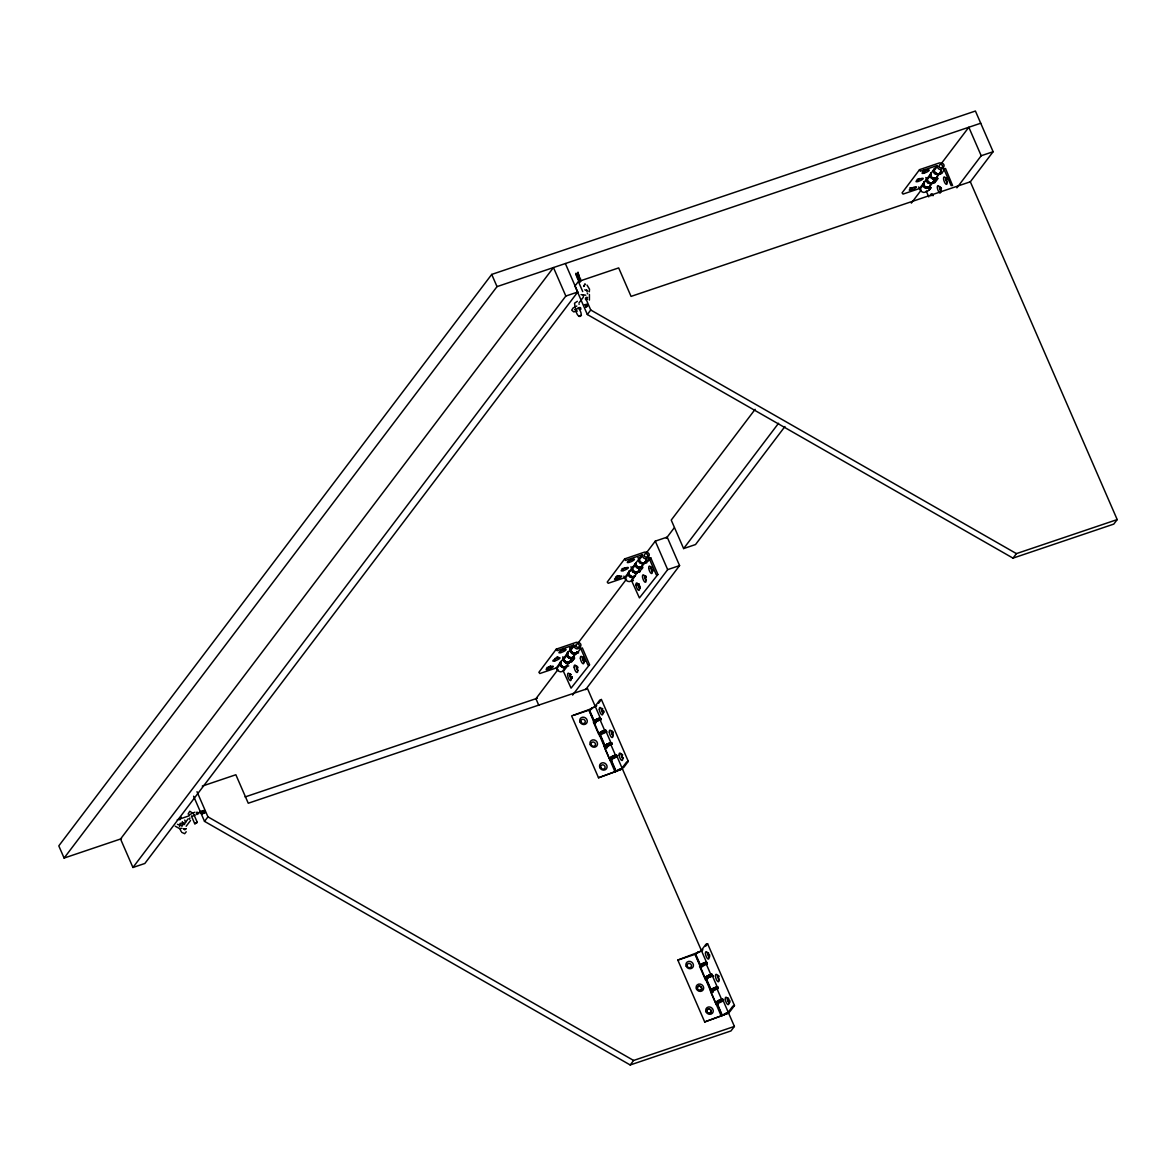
<?xml version="1.0" encoding="UTF-8"?>
<svg xmlns="http://www.w3.org/2000/svg" width="1176" height="1176" viewBox="0 0 1176 1176"><rect width="100%" height="100%" fill="white"/><g stroke="black" fill="none" stroke-linecap="round" stroke-linejoin="round"><path stroke-width="1.5" d="M204.668 810.499L204.286 812.881L202.522 813.395M585.736 306.157L585.663 307.348M201.581 812.219L201.655 811.028L202.287 811.925M570.948 659.765L570.933 658.898M195.951 823.332L194.687 823.597L197.303 822.436L193.922 814.674M578.136 307.627C585.589 316.976 577.328 321.063 575.52 308.774M563.51 658.854C563.436 665.998 574.255 662.411 574.064 657.281C571.771 658.942 565.112 656.37 568.17 652.092A3.646 3.308 37.1 0 0 569.14 657.163A3.646 3.308 37.1 0 0 574.123 656.193M570.433 649.711C570.11 654.944 576.034 653.768 578.636 652.827M631.865 568.625C631.541 573.859 637.451 572.683 640.067 571.742L639.068 569.463M926.703 179.443C926.379 184.676 932.289 183.5 934.891 182.559L937.875 178.634M594.483 721.226A3.646 0.794 -23.5 0 1 596.144 719.491A3.734 0.808 -23.5 0 1 600.348 718.08L594.306 721.079L589.22 709.54L595.688 706.409M604.111 746.731L607.242 744.055L611.667 742.85A3.631 0.794 -23.5 0 0 606.654 744.379A3.631 0.794 -23.5 0 0 606.228 745.937A3.734 0.808 -23.5 0 1 606.772 744.393A3.734 0.808 -23.5 0 1 611.829 742.938M702.101 950.811L677.802 960.042L704.689 1021.944L728.767 1013.095L726.283 1012.933L722.314 1015.358L717.242 1003.76L723.563 1000.791A3.734 0.808 -23.5 0 0 718.61 1002.364A3.734 0.808 -23.5 0 0 717.889 1003.951A3.646 0.794 -23.5 0 1 718.698 1002.437A3.646 0.794 -23.5 0 1 723.505 1000.761M700.484 965.334L699.529 966.172L705.541 980.005L708.378 977.491L712.935 976.065A3.646 0.794 -23.5 0 0 707.937 977.697A3.646 0.794 -23.5 0 0 707.423 979.226M711.48 990.295A3.734 0.808 -23.5 0 1 713.479 988.281A3.734 0.808 -23.5 0 1 717.948 987.061L713.509 988.193L710.275 990.912M182.677 823.935L182.78 822.7L184.573 824.464L183.721 824.626L188.248 818.731M586.574 290.766L586.692 289.752M589.308 291.839L589.514 289.193L587 285.048M188.116 814.042L189.762 811.249L193.379 813.586M941.079 171.108C940.021 176.444 933.876 172.725 933.465 170.006M605.772 747.377L611.608 744.305M716.566 1002.246L722.461 998.968L728.223 1012.242L729.84 1011.698L734.486 1005.553L707.585 943.696L705.997 944.225L701.322 950.384L702.939 949.826M557.806 656.928L557.791 657.266M590.94 708.76L592.175 707.761M594.247 707.364L593.189 707.364M910.18 187.954L910.9 188.028M639.347 558.409A3.646 3.308 37.1 0 0 642.493 563.069A3.646 3.308 37.1 0 0 646.212 559.467C646.859 564.568 638.788 563.774 639.082 559.159C637.539 563.98 644.36 564.01 646.991 562.598L645.991 560.32A3.734 3.396 37.1 0 1 642.125 563.392A3.734 3.396 37.1 0 1 638.98 558.938M930.76 173.798C929.246 183.662 945.078 171.799 933.288 183.103M556.292 649.137L557.174 650.651L573.741 645.051C575.975 654.958 587.044 642.419 576.299 642.317L556.292 649.137L538.887 672.305L539.857 673.51L556.424 667.909C556.674 671.026 561.863 673.907 563.627 669.908M568.743 665.881L567.126 666.424L563.422 671.334L571.066 688.151L589.573 664.675L582.34 647.932L580.738 648.476L577.019 653.386M624.647 558.909L625.529 560.423L642.096 554.822C644.375 564.774 655.326 552.132 644.654 552.088L624.647 558.909L607.242 582.076L608.212 583.281L624.779 577.681C624.956 581.032 630.792 583.708 632.115 579.268M629.807 570.772L629.528 571.095A3.646 3.308 37.1 0 0 630.086 576.196A3.646 3.308 37.1 0 0 635.172 575.667A3.734 3.396 37.1 0 1 628.425 572.888A3.646 3.308 37.1 0 0 635.099 575.711L631.777 581.106L639.421 597.923L657.913 574.447L650.695 557.703L649.093 558.247L645.374 563.157M919.485 169.726L920.367 171.226L936.934 165.64C939.315 175.694 950.105 162.714 939.403 162.935L919.558 169.653L902.08 192.893L903.05 194.084L919.617 188.498C919.926 191.394 924.498 194.407 926.644 190.879M926.953 178.958A3.646 3.308 37.1 0 0 929.878 183.265A3.646 3.308 37.1 0 0 933.92 180.619C931.774 186.425 926.247 180.31 925.835 177.517M575.843 273.288L575.74 274.464L577.019 274.993M579.151 282.211L580.444 279.182M642.331 566.215A3.646 3.308 37.1 0 1 636.04 562.643C633.702 572.874 650.534 561.099 638.45 572.286M186.22 831.77L184.676 833.71L181.663 832.299M589.411 300.086L589.426 294.485M578.827 316.403L581.444 315.241M617.327 756.609L611.079 759.637L616.136 771.265L620.12 768.766L622.589 768.913L598.525 777.777L571.624 715.905L589.22 709.54M598.613 703.219L601.392 699.485L628.307 761.372L623.662 767.516L622.06 768.06L616.283 754.786L611.564 756.815L611.005 758.211A3.646 0.794 -23.5 0 1 611.946 756.565A3.646 0.794 -23.5 0 1 616.636 754.948A3.734 0.808 -23.5 0 0 611.932 756.638A3.734 0.808 -23.5 0 0 610.903 758.314M598.51 777.762L616.165 771.338M677.905 960.101L696.207 953.942M707.57 943.725L705.718 946.165M704.689 1021.944L722.314 1015.476M922.675 184.264C923.057 186.131 927.805 190.821 930.04 186.293M628.719 572.05A3.734 3.396 37.1 0 1 629.469 571.139C627.029 574.417 632.173 578.695 635.011 575.858C632.644 579.503 628.425 575.755 627.837 573.447M589.485 664.881L587.912 664.999L580.738 648.476M657.84 574.652L656.267 574.77L649.093 558.247M578.019 272.156L576.049 274.964L578.327 276.081M573.579 656.943L569.743 658.281L566.406 654.532M969.906 182.368L993.117 151.719L975.418 111.029L491.715 274.42L58.8 845.867L64.107 858.068L121.525 838.679M64.107 858.068L497.022 286.621L980.725 123.23M565.832 296.043L553.455 267.555L120.54 839.002L132.932 867.491L565.832 296.043L577.739 292.03L565.362 263.542M577.739 292.03L144.839 863.478L132.932 867.491M578.96 302.982L583.37 297.131L583.384 294.735M186.161 826.258L190.527 820.51M581.723 280.388L618.679 267.907L631.056 296.396L970.332 181.795L1117.2 519.586L1113.79 524.099L1013.006 558.13L587.338 314.521L590.749 310.008L586.383 299.954M728.547 1012.977L734.397 1026.428L730.972 1030.94L630.204 1064.971L204.521 821.362L207.946 816.85L197.009 791.713M556.219 667.983L573.741 645.051M642.096 554.822L624.574 577.754L623.868 576.122M936.934 165.64L919.412 188.557L918.706 186.94M556.836 668.674L560.099 664.366L559.482 663.676M563.98 659.251L567.023 655.223M570.904 650.107L574.153 645.815M625.191 578.445L628.454 574.138M632.335 569.022L635.378 564.995M639.259 559.879L642.508 555.587M920.029 189.248L923.292 184.955M927.158 179.84L930.216 175.812M934.082 170.696L937.345 166.389M558.012 669.526L535.918 698.706L538.828 705.409M577.916 643.272L626.543 579.077M646.447 552.808L655.282 541.136L667.189 537.109L679.581 565.597L585.619 689.621M755.124 409.336L671.231 520.086L683.624 548.575L695.53 544.547L784.936 426.52M911.341 203.125L921.293 189.998M941.197 163.729L968.818 127.258L981.21 155.746L956.897 187.837M566.229 666.41L569.199 662.5M573.153 657.266L576.122 653.356M634.584 576.181L637.554 572.271M641.508 567.038L644.477 563.128M929.422 186.999L932.377 183.088M936.346 177.855L939.315 173.945M940.212 173.96L941.814 173.416L940.829 171.137A3.734 3.396 37.1 0 1 936.89 174.533A3.734 3.396 37.1 0 1 933.597 170.064C933.141 176.826 943.902 174.636 943.916 169.065L945.533 168.521L952.589 185.529L951.105 185.588L943.916 169.065M572.697 660.662L574.682 658.045M647.917 561.378L650.695 557.703M929.143 190.144L931.01 187.704M666.292 538.299L674.039 528.068M572.609 695.09L667.674 569.625L679.581 565.597M683.624 548.575L778.556 423.257M599.363 735.823L600.348 734.956M605.464 730.12L611.623 744.29M610.124 760.578L611.094 759.74M615.18 772.206L588.75 709.745M622.06 768.06L626.676 761.945L628.293 761.357M1013.006 558.13L1016.432 553.617L1117.2 519.586M630.204 1064.971L633.614 1060.458L734.397 1026.428M721.358 1016.387L694.913 953.927M728.223 1012.242L732.854 1006.127L734.471 1005.524M201.772 814.086L202.61 810.734L203.316 811.587M205.3 812.557L204.242 813.278M580.885 281.27L581.561 280.432L580.106 280.211M924.645 181.589C918.691 191.776 939.124 182.412 926.6 191.923L928.761 196.877M622.589 769.31L707.099 963.644L701.455 967.054M594.277 721.182L593.351 721.99L598.702 734.294M563.613 658.486C563.613 661.044 568.449 664.572 570.58 660.883A3.734 3.396 37.1 0 1 566.229 662.588A3.734 3.396 37.1 0 1 563.701 658.31A3.646 3.308 37.1 0 0 570.389 661.132A3.734 3.396 37.1 0 1 563.48 658.619L562.643 656.928M619.237 575.784L618.297 576.387M563.569 649.005L562.349 649.946M576.799 306.025L573.124 307.95L571.712 310.126L573.712 311.89L577.387 311.037M605.419 730.164C604.435 730.428 598.334 732.369 600.319 733.471A3.734 0.808 -23.5 0 1 600.921 732.045A3.734 0.808 -23.5 0 1 605.816 730.252M182.559 825.082L181.001 825.199L182.162 826.228M926.615 169.917L925.718 170.447M550.662 666.175L549.765 666.704M557.159 657.56L556.116 658.34M923.704 170.344L924.512 169.903M550.339 666.189L548.619 666.998M697.941 952.148L697.089 952.869L697.897 952.913M189.145 814.836L194.937 812.204M587.177 299.277C584.384 301.247 585.192 295.97 587.574 297.528M926.129 170.02L924.042 170.917M631.306 559.203L629.807 560.085M618.547 576.049L617.518 576.549M203.698 810.367L202.801 813.763L200.817 813.219M919.75 178.502L918.677 178.987M630.983 559.379L629.733 559.923M624.912 567.685L623.853 568.17M618.223 576.225L616.283 576.99M722.02 1015.726L717.272 1003.878M616.739 576.019L617.65 575.623M556.395 658.001L554.793 658.634M698.206 952.001L700.293 951.384M577.886 308.626L574.505 309.67M192.114 816.306L195.319 814.997M562.099 649.858L560.849 650.328M918.941 179.075L918.147 179.178M912.062 187.675L911.121 187.792M695.119 953.868L700.176 965.496M710.936 990.251L706.203 979.343M924.63 170.902L923.88 170.961M918.574 179.222L917.162 179.384M617.047 576.931L615.636 577.093M981.21 155.746L993.117 151.719M929.599 175.121C930.201 177.561 934.993 181.383 937.007 177.061A3.646 3.308 37.1 0 1 932.715 178.781A3.646 3.308 37.1 0 1 930.245 174.607M638.833 559.115L637.936 557.556M634.761 564.304C635.363 566.759 640.156 570.566 642.169 566.244A3.646 3.308 37.1 0 1 635.716 563.216M632.423 567.552A3.631 3.308 37.1 0 0 635.569 572.212A3.631 3.308 37.1 0 0 639.288 568.611C638.7 575.534 631.336 570.58 630.997 566.7M631.777 581.106L633.379 580.562M202.272 786.097L235.861 774.749L248.254 803.237L587.515 688.636L600.921 719.462L595.967 721.652L595.659 722.887A3.734 0.808 -23.5 0 1 596.261 721.329A3.734 0.808 -23.5 0 1 601.156 719.536M177.208 819.863L189.38 815.747M196.348 813.41L199.832 812.234M245.064 796.946L537.373 698.206M596.776 705.659L595.159 706.203L599.775 700.087L601.362 699.485M573.565 715.331L591.675 709.216M716.948 1004.083L716.302 1004.745L710.951 992.456M911.694 187.807L910.121 187.822M584.516 304.613L587.486 306.363M562.672 648.608L563.671 648.623M718.066 988.575A3.646 0.794 -23.5 0 0 712.95 990.545A3.646 0.794 -23.5 0 0 713.332 991.706L711.936 991.588L717.86 988.384L711.7 974.228L707.07 976.198L706.188 977.653A3.734 0.808 -23.5 0 1 707.482 976.007A3.734 0.808 -23.5 0 1 712.156 974.434M195.613 823.45L194.643 823.523L197.259 822.362M605.787 747.48L607.448 747.451A3.646 0.794 -23.5 0 1 606.669 746.422A3.646 0.794 -23.5 0 1 611.888 744.393M923.954 171.123L922.954 171.152M623.06 568.611L622.045 568.611M556.851 657.046L557.747 656.958M547.854 667.409L547.016 667.409M196.936 812.072L198.759 813.469L196.73 814.556M181.251 825.537L177.473 824.347M181.912 828.301L179.516 828.565L175.224 826.213M585.766 295.176L581.032 294.661M584.795 289.81L587.809 291.222M577.445 274.023C581.385 273.464 574.153 277.756 578.342 278.095M577.886 275.052C581.826 274.493 574.594 278.786 578.783 279.138M579.106 276.081L577.828 279.109L579.224 280.167M579.562 277.124L578.269 280.138L578.901 281.02M577.372 301.291L574.564 303.202L575.064 307.583M577.901 277.066L576.49 276.007L578.313 273.023M580.106 282.24L578.71 281.167L580.518 278.197M586.148 304.114L587.515 304.819M716.669 1002.334L716.772 1002.364A3.646 0.794 -23.5 0 1 718.242 1000.673A3.646 0.794 -23.5 0 1 722.652 999.13M590.749 310.008L1016.432 553.617M207.946 816.85L633.614 1060.458M585.472 305.481L586.692 307.024M201.272 812.248L200.626 811.352M580.532 307.509L580.768 309.42L579.386 307.436M181.06 831.373L180.031 829.036M933.906 180.281L934.891 182.559M582.737 291.575L578.371 281.52L574.946 286.033L587.338 314.521M655.282 541.136L667.674 569.625M491.715 274.42L497.022 286.621M569.581 647.785C570.595 650.401 573.976 656.09 577.46 651.827A3.734 3.396 37.1 0 1 572.345 652.665A3.734 3.396 37.1 0 1 571.639 647.373A3.646 3.308 37.1 0 0 572.286 652.474A3.646 3.308 37.1 0 0 577.387 651.945A3.734 3.396 37.1 0 1 570.625 649.167A3.734 3.396 37.1 0 0 577.372 652.077A3.734 3.396 37.1 0 1 570.404 649.475M600.069 719.83L604.67 730.414M610.829 744.57L615.43 755.154M706.247 964.011L710.848 974.595M716.992 988.751L721.594 999.335M570.713 659.692L571.712 661.97M605.067 745.746L600.319 734.794L606.757 731.884A3.646 0.794 -23.5 0 0 602.274 733.236A3.646 0.794 -23.5 0 0 600.598 735.059M695.413 953.545L700.499 965.305L706.555 962.203A3.646 0.794 -23.5 0 0 701.705 964.026A3.646 0.794 -23.5 0 0 701.41 965.408M706.497 979.02L711.23 989.927M588.941 709.687L594.012 721.329M600.025 735.162L604.773 746.069M610.785 759.902L615.842 771.544M604.773 748.274L609.462 759.034M567.126 666.424L566.714 665.998A3.646 3.308 37.1 0 1 561.893 666.998L560.129 664.528M193.599 796.225L204.521 821.362M191.379 815.982L194.687 823.597M184.764 820.054L185.617 822.583M182.324 821.642L182.794 822.935L180.06 823.435L179.487 826.566M937.184 176.856A3.734 3.396 37.1 0 1 932.862 178.884A3.734 3.396 37.1 0 1 930.187 174.562M937.081 177.076A3.646 3.308 37.1 0 1 930.466 174.313M930.407 174.254A3.734 3.396 37.1 0 0 937.316 176.826A3.734 3.396 37.1 0 1 932.259 177.855A3.734 3.396 37.1 0 1 931.216 172.681M937.169 177.032A3.646 3.308 37.1 0 1 932.318 177.752A3.646 3.308 37.1 0 1 931.142 172.946M940.624 171.181A3.646 3.308 37.1 0 1 936.728 174.46A3.646 3.308 37.1 0 1 933.729 169.829A3.646 3.308 37.1 0 0 936.949 174.151A3.734 3.396 37.1 0 0 940.932 171.211A3.646 3.308 37.1 0 1 936.875 173.783A3.646 3.308 37.1 0 1 934.185 169.226M940.859 171.181A3.646 3.308 37.1 0 1 936.949 174.151A3.734 3.396 37.1 0 1 933.773 169.814M933.7 180.619A3.631 3.308 37.1 0 1 929.79 183.588A3.734 3.396 37.1 0 1 926.659 179.208M926.732 179.252A3.631 3.308 37.1 0 0 929.79 183.588A3.734 3.396 37.1 0 0 933.817 180.604M941.373 188.248A2.279 0.808 71.3 0 0 941.05 187.557A2.279 0.808 71.3 0 1 941.417 188.866M947.283 182.118A2.279 0.808 71.3 0 1 946.136 180.09A2.279 0.808 71.3 0 1 946.092 178.046A2.279 0.808 71.3 0 0 945.945 180.046A2.279 0.808 71.3 0 0 947.297 182.265M946.842 178.193A2.279 0.808 71.3 0 1 947.297 178.826M946.592 178.164A2.279 0.808 71.3 0 1 947.297 179.208M940.212 193.099A3.91 1.382 71.3 0 1 937.434 188.307A3.91 1.382 71.3 0 1 939.007 186.234A3.91 1.382 71.3 0 1 940.888 192.202M930.833 195.907A3.91 1.382 71.3 0 1 933.156 195.304M933.009 195.745A2.279 0.808 71.3 0 1 933.171 194.937M941.138 171.211A3.734 3.396 37.1 0 1 936.684 173.842A3.734 3.396 37.1 0 1 934.185 168.947M927.261 178.37A3.631 3.308 37.1 0 0 929.804 182.883A3.631 3.308 37.1 0 0 934.097 180.604A3.734 3.396 37.1 0 1 929.599 182.941A3.734 3.396 37.1 0 1 927.247 178.09M930.157 186.278A3.734 3.396 37.1 0 1 925.777 187.984A3.734 3.396 37.1 0 1 923.248 183.706A3.646 3.308 37.1 0 0 930.054 186.264A3.734 3.396 37.1 0 1 925.1 187.293A3.734 3.396 37.1 0 1 924.071 182.133M930.01 186.469A3.646 3.308 37.1 0 1 923.542 183.456M923.719 182.897A3.646 3.308 37.1 0 1 923.998 182.383M930.245 186.175A3.646 3.308 37.1 0 1 925.144 186.705A3.646 3.308 37.1 0 1 924.586 181.633M930.451 185.999A3.734 3.396 37.1 0 1 925.203 186.896A3.734 3.396 37.1 0 1 924.498 181.604M933.979 180.663A3.734 3.396 37.1 0 1 929.834 183.382A3.734 3.396 37.1 0 1 926.85 178.958M635.599 563.216A3.734 3.396 37.1 0 0 642.302 566.347A3.734 3.396 37.1 0 1 635.937 562.628M645.903 560.335A3.734 3.396 37.1 0 1 642.067 563.716A3.734 3.396 37.1 0 1 638.759 559.247M645.786 560.364A3.646 3.308 37.1 0 1 642.037 563.671A3.646 3.308 37.1 0 1 638.818 559.306M646.021 560.364A3.646 3.308 37.1 0 1 642.111 563.333A3.646 3.308 37.1 0 1 639.053 558.997M631.894 568.449A3.631 3.308 37.1 0 0 634.966 572.785A3.734 3.396 37.1 0 0 638.98 569.787A3.631 3.308 37.1 0 1 634.966 572.785A3.734 3.396 37.1 0 1 631.835 568.39M646.212 580.047A2.279 0.808 71.3 0 1 644.845 576.696A2.279 0.808 71.3 0 1 646.227 576.755M652.915 569.684A2.279 0.808 71.3 0 1 652.268 571.33A2.279 0.808 71.3 0 1 650.931 568.14A2.279 0.808 71.3 0 1 652.121 567.773M640.347 587.985A2.279 0.808 71.3 0 1 638.568 586.207A2.279 0.808 71.3 0 1 639.156 584.134M646.227 580.194A2.279 0.808 71.3 0 1 644.683 576.74A2.279 0.808 71.3 0 1 646.227 577.137M640.053 586.148A2.279 0.808 71.3 0 1 639.67 588.279A2.279 0.808 71.3 0 1 638.2 585.31A2.279 0.808 71.3 0 1 639.185 584.384M646.212 559.188A3.734 3.396 37.1 0 1 642.463 563.186A3.734 3.396 37.1 0 1 639.347 558.13M635.231 575.74A3.734 3.396 37.1 0 1 629.88 576.181A3.734 3.396 37.1 0 1 629.645 570.889A3.646 3.308 37.1 0 0 630.307 575.887A3.646 3.308 37.1 0 0 635.408 575.358M635.452 575.446A3.734 3.396 37.1 0 1 630.115 575.887A3.734 3.396 37.1 0 1 629.88 570.595M639.082 569.801A3.646 3.308 37.1 0 1 634.893 572.403A3.646 3.308 37.1 0 1 632.203 567.861M639.127 568.934A3.734 3.396 37.1 0 1 635.319 572.624A3.734 3.396 37.1 0 1 632.085 567.861M628.778 572.124A3.646 3.308 37.1 0 1 629.292 571.433M639.347 568.625A3.734 3.396 37.1 0 1 635.393 572.3A3.734 3.396 37.1 0 1 632.423 567.273M567.449 652.886A3.734 3.396 37.1 0 0 568.934 657.972A3.734 3.396 37.1 0 0 573.903 656.546A3.646 3.308 37.1 0 1 568.772 657.369A3.646 3.308 37.1 0 1 568.096 652.21M573.668 656.796A3.646 3.308 37.1 0 1 568.817 657.854A3.646 3.308 37.1 0 1 567.508 652.959M574.079 656.311A3.734 3.396 37.1 0 1 568.846 657.56A3.734 3.396 37.1 0 1 568.008 652.18A3.734 3.396 37.1 0 0 569.199 657.355A3.734 3.396 37.1 0 0 574.314 656.002M577.21 652.033A3.646 3.308 37.1 0 1 570.463 649.534M577.313 652.004A3.646 3.308 37.1 0 1 570.698 649.226M570.007 661.691A3.631 3.308 37.1 0 1 563.539 658.678M578.019 670.452A2.279 0.808 71.3 0 1 576.607 668.482A2.279 0.808 71.3 0 1 576.607 666.145A2.279 0.808 71.3 0 1 578.033 667.718M584.81 660.398A2.279 0.808 71.3 0 1 583.884 661.338A2.279 0.808 71.3 0 1 582.737 658.148A2.279 0.808 71.3 0 1 583.928 657.943M571.962 676.7A2.279 0.808 71.3 0 1 571.374 678.39A2.279 0.808 71.3 0 1 569.992 675.377A2.279 0.808 71.3 0 1 570.992 674.554M584.634 660.28A2.279 0.808 71.3 0 1 583.752 661.426A2.279 0.808 71.3 0 1 582.576 658.163A2.279 0.808 71.3 0 1 583.855 658.148M571.801 676.759A2.279 0.808 71.3 0 1 571.183 678.434A2.279 0.808 71.3 0 1 569.816 675.318A2.279 0.808 71.3 0 1 570.919 674.715M570.61 660.838A3.631 3.308 37.1 0 1 565.627 661.809A3.631 3.308 37.1 0 1 564.612 656.767M570.933 658.839A3.631 3.308 37.1 0 1 570.948 659.736M560.879 661.544A3.734 3.396 37.1 0 0 562.055 666.792A3.734 3.396 37.1 0 0 567.155 665.454A3.646 3.308 37.1 0 1 562.349 666.395A3.646 3.308 37.1 0 1 561.025 661.5C559.438 663.852 561.746 667.159 564.436 666.983C568.89 665.116 564.098 668.909 561.966 667.057A3.646 3.308 37.1 0 1 560.57 662.103M567.376 665.146A3.734 3.396 37.1 0 1 562.422 666.572A3.734 3.396 37.1 0 1 560.937 661.485A3.646 3.308 37.1 0 0 561.981 666.601A3.646 3.308 37.1 0 0 566.979 665.645A3.734 3.396 37.1 0 1 562.01 667.115A3.734 3.396 37.1 0 1 560.526 662.029M570.786 660.647A3.734 3.396 37.1 0 1 565.685 662A3.734 3.396 37.1 0 1 564.524 656.737M570.933 658.56A3.734 3.396 37.1 0 1 570.977 660.074M600.48 735.029A3.734 0.808 -23.5 0 1 602.215 733.148A3.734 0.808 -23.5 0 1 606.757 731.722M600.377 734.265A3.646 0.794 -23.5 0 1 601.656 732.56A3.646 0.794 -23.5 0 1 606.228 731.016M600.421 734.221A3.734 0.808 -23.5 0 1 601.583 732.472A3.734 0.808 -23.5 0 1 606.404 730.913M600.348 733.442A3.646 0.794 -23.5 0 1 600.936 731.957A3.646 0.794 -23.5 0 1 605.713 730.208M595.585 722.902A3.646 0.794 -23.5 0 1 596.467 721.329A3.646 0.794 -23.5 0 1 601.127 719.653M613.255 735.47A2.279 0.808 71.3 0 1 611.814 733.133A2.279 0.808 71.3 0 1 612.137 731.149M613.019 732.045A2.279 0.808 71.3 0 1 613.269 732.56M603.597 710.818A2.279 0.808 71.3 0 1 603.361 712.803A2.279 0.808 71.3 0 1 601.965 710.965A2.279 0.808 71.3 0 1 601.877 708.54A2.279 0.808 71.3 0 0 601.715 710.76A2.279 0.808 71.3 0 0 603.156 712.862A2.279 0.808 71.3 0 0 603.435 710.863M602.303 708.54A2.279 0.808 71.3 0 1 602.656 708.849M623.383 757.932A2.279 0.808 71.3 0 1 621.913 757.285A2.279 0.808 71.3 0 1 621.531 754.183M622.222 754.389A2.279 0.808 71.3 0 1 622.677 755.021M602.053 708.555A2.279 0.808 71.3 0 1 602.685 709.143M613.313 735.5A2.279 0.808 71.3 0 1 611.682 733.28A2.279 0.808 71.3 0 1 612.137 731.266M612.858 732.104A2.279 0.808 71.3 0 1 613.255 732.971M595.717 721.961A3.734 0.808 -23.5 0 1 595.673 720.653A3.734 0.808 -23.5 0 1 600.804 718.712M600.421 718.021A3.646 0.794 -23.5 0 0 596.144 719.491A3.734 0.808 -23.5 0 0 594.439 721.344M610.961 759.123A3.734 0.808 -23.5 0 1 612.417 757.388A3.734 0.808 -23.5 0 1 616.93 755.8A3.646 0.794 -23.5 0 0 612.549 757.241A3.646 0.794 -23.5 0 0 610.888 758.976M607.316 747.421A3.734 0.808 -23.5 0 1 606.581 746.363A3.734 0.808 -23.5 0 1 611.917 744.276M612.005 743.658A3.646 0.794 -23.5 0 0 607.257 745.055A3.646 0.794 -23.5 0 0 606.169 746.819A3.734 0.808 -23.5 0 1 607.183 744.967A3.734 0.808 -23.5 0 1 612.123 743.585A3.734 0.808 -23.5 0 0 607.257 745.128A3.734 0.808 -23.5 0 0 606.14 746.936M612.137 759.711A3.734 0.808 -23.5 0 1 612.211 758.329A3.734 0.808 -23.5 0 1 617.371 756.462A3.646 0.794 -23.5 0 0 612.402 758.329A3.646 0.794 -23.5 0 0 612.005 759.784M707.335 979.182A3.734 0.808 -23.5 0 1 707.864 977.623A3.734 0.808 -23.5 0 1 712.921 975.904M707.276 978.373A3.646 0.794 -23.5 0 1 707.349 977.021A3.646 0.794 -23.5 0 1 712.391 975.198A3.734 0.808 -23.5 0 0 707.144 977.021A3.734 0.808 -23.5 0 0 707.423 978.285M707.261 978.491A3.734 0.808 -23.5 0 1 707.452 977.035A3.734 0.808 -23.5 0 1 712.641 975.257M706.188 977.623A3.646 0.794 -23.5 0 1 707.482 975.933A3.646 0.794 -23.5 0 1 712.039 974.389M701.396 966.26A3.646 0.794 -23.5 0 1 702.293 964.702A3.646 0.794 -23.5 0 1 706.952 963.012M701.543 966.378A3.734 0.808 -23.5 0 1 702.278 964.776A3.734 0.808 -23.5 0 1 707.202 963.056M719.109 979.637A2.279 0.808 71.3 0 1 717.845 977.447A2.279 0.808 71.3 0 1 717.933 975.404M718.404 975.492A2.279 0.808 71.3 0 1 719.124 976.447M709.716 956.647A2.279 0.808 71.3 0 1 708.54 956.367A2.279 0.808 71.3 0 1 707.658 953.53A2.279 0.808 71.3 0 1 708.584 952.986M709.363 954.295A2.279 0.808 71.3 0 1 709.716 955.603M729.723 1002.055A2.279 0.808 71.3 0 1 728.576 1001.981A2.279 0.808 71.3 0 1 727.635 999.115A2.279 0.808 71.3 0 1 728.561 998.512M729.473 1000.188A2.279 0.808 71.3 0 1 729.693 1001.129M729.311 1000.247A2.279 0.808 71.3 0 1 729.046 1002.599A2.279 0.808 71.3 0 1 727.518 999.659A2.279 0.808 71.3 0 1 728.488 998.659M701.396 965.54A3.734 0.808 -23.5 0 1 701.69 964.114A3.734 0.808 -23.5 0 1 706.702 962.247M711.656 990.192A3.631 0.794 -23.5 0 1 713.347 988.281A3.631 0.794 -23.5 0 1 717.83 987.017M717.948 1003.069A3.734 0.808 -23.5 0 1 718.021 1001.687A3.734 0.808 -23.5 0 1 723.196 999.82M718.036 1003.113A3.646 0.794 -23.5 0 1 718.11 1001.761A3.646 0.794 -23.5 0 1 723.152 999.938A3.734 0.808 -23.5 0 0 718.095 1001.849A3.734 0.808 -23.5 0 0 718.021 1003.231M716.772 1002.481A3.734 0.808 -23.5 0 1 718.227 1000.747A3.734 0.808 -23.5 0 1 722.755 999.174M713.244 991.662A3.734 0.808 -23.5 0 1 712.862 990.471A3.734 0.808 -23.5 0 1 718.095 988.457M717.713 987.767A3.646 0.794 -23.5 0 0 712.494 989.795A3.734 0.808 -23.5 0 0 713.215 990.942M717.963 987.796A3.734 0.808 -23.5 0 0 712.568 989.81A3.646 0.794 -23.5 0 0 713.215 990.824A3.734 0.808 -23.5 0 1 712.391 989.722A3.734 0.808 -23.5 0 1 717.742 987.634M587.5 299.38A4.322 1.529 71.3 0 1 587.015 299.057M587.206 292.927A4.322 1.529 71.3 0 1 587.677 293.882M579.18 304.275A6.659 2.352 71.3 0 1 579.004 304.246M184.661 828.904A4.322 1.529 71.3 0 1 184.838 829.947M189.865 817.908A6.659 2.352 71.3 0 1 189.836 818.231M189.674 819.04A6.659 2.352 71.3 0 1 189.601 819.26M583.796 286.415L584.986 284.107L583.796 286.415M179.869 819.657L181.031 817.305L179.869 819.657M617.812 770.5L621.149 769.148L617.841 770.456M723.99 1014.682L727.327 1013.33L724.048 1014.594M183.471 828.771L186.087 828.742L183.471 828.771M939.874 188.733A2.279 0.808 71.3 0 0 941.373 190.982A2.279 0.808 71.3 0 1 939.742 188.88A2.279 0.808 71.3 0 1 940.183 186.778A2.279 0.808 71.3 0 0 939.874 188.733M943.593 179.061A3.91 1.382 71.3 0 0 946.577 184.338A3.91 1.382 71.3 0 0 945.916 178.473A3.91 1.382 71.3 0 0 943.593 179.061M939.212 166.727A1.823 1.661 37.1 0 0 942.241 167.315A1.823 1.661 37.1 0 0 941.02 164.508A1.823 1.661 37.1 0 0 939.212 166.727M924.101 173.151A3.91 0.853 -23.5 0 0 929.26 170.138A3.91 0.853 -23.5 0 0 923.63 171.74A3.91 0.853 -23.5 0 0 924.101 173.151M918.03 181.471A3.91 0.853 -23.5 0 0 923.189 178.443A3.91 0.853 -23.5 0 0 917.574 180.06A3.91 0.853 -23.5 0 0 918.03 181.471M911.341 189.998A3.91 0.853 -23.5 0 0 916.501 186.984A3.91 0.853 -23.5 0 0 910.871 188.586A3.91 0.853 -23.5 0 0 911.341 189.998M635.349 563.745A3.734 3.396 37.1 0 0 642.258 566.317A3.646 3.308 37.1 0 1 635.408 563.804M648.755 568.243A3.91 1.382 71.3 0 0 651.739 573.52A3.91 1.382 71.3 0 0 651.078 567.655A3.91 1.382 71.3 0 0 648.755 568.243M642.522 576.99A3.91 1.382 71.3 0 0 645.506 582.267A3.91 1.382 71.3 0 0 644.845 576.387A3.91 1.382 71.3 0 0 642.522 576.99M635.995 585.089A3.91 1.382 71.3 0 0 638.98 590.367A3.91 1.382 71.3 0 0 638.318 584.501A3.91 1.382 71.3 0 0 635.995 585.089M644.375 555.91A1.823 1.661 37.1 0 0 647.403 556.513A1.823 1.661 37.1 0 0 646.183 553.69A1.823 1.661 37.1 0 0 644.375 555.91M629.263 562.349A3.91 0.853 -23.5 0 0 634.423 559.32A3.91 0.853 -23.5 0 0 628.807 560.937A3.91 0.853 -23.5 0 0 629.263 562.349M623.207 570.654A3.91 0.853 -23.5 0 0 628.366 567.64A3.91 0.853 -23.5 0 0 622.736 569.243A3.91 0.853 -23.5 0 0 623.207 570.654M616.503 579.18A3.91 0.853 -23.5 0 0 621.663 576.166A3.91 0.853 -23.5 0 0 616.048 577.769A3.91 0.853 -23.5 0 0 616.503 579.18M580.4 658.472A3.91 1.382 71.3 0 0 583.384 663.749A3.91 1.382 71.3 0 0 582.723 657.884A3.91 1.382 71.3 0 0 580.4 658.472M574.167 667.218A3.91 1.382 71.3 0 0 577.151 672.496A3.91 1.382 71.3 0 0 576.49 666.616A3.91 1.382 71.3 0 0 574.167 667.218M567.64 675.318A3.91 1.382 71.3 0 0 570.625 680.595A3.91 1.382 71.3 0 0 569.963 674.73A3.91 1.382 71.3 0 0 567.64 675.318M576.019 646.139A1.823 1.661 37.1 0 0 579.062 646.741A1.823 1.661 37.1 0 0 577.828 643.919A1.823 1.661 37.1 0 0 576.019 646.139M560.908 652.577A3.91 0.853 -23.5 0 0 566.068 649.549A3.91 0.853 -23.5 0 0 560.452 651.166A3.91 0.853 -23.5 0 0 560.908 652.577M554.851 660.883A3.91 0.853 -23.5 0 0 560.011 657.869A3.91 0.853 -23.5 0 0 554.381 659.471A3.91 0.853 -23.5 0 0 554.851 660.883M548.148 669.409A3.91 0.853 -23.5 0 0 553.308 666.395A3.91 0.853 -23.5 0 0 547.693 667.997A3.91 0.853 -23.5 0 0 548.148 669.409M595.879 720.668A3.646 0.794 -23.5 0 0 595.6 722.049A3.734 0.808 -23.5 0 1 595.865 720.741A3.646 0.794 -23.5 0 1 600.774 718.83A3.734 0.808 -23.5 0 0 595.865 720.741M599.319 709.613A3.91 1.382 71.3 0 0 602.303 714.89A3.91 1.382 71.3 0 0 601.642 709.025A3.91 1.382 71.3 0 0 599.319 709.613M609.315 732.295A3.91 1.382 71.3 0 0 612.299 737.558A3.91 1.382 71.3 0 0 611.638 731.692A3.91 1.382 71.3 0 0 609.315 732.295M619.135 755.198A3.91 1.382 71.3 0 0 622.119 760.475A3.91 1.382 71.3 0 0 621.457 754.61A3.91 1.382 71.3 0 0 619.135 755.198M581.076 722.079A2.279 2.073 37.1 0 0 584.854 722.828A2.279 2.073 37.1 0 0 583.325 719.3A2.279 2.073 37.1 0 0 581.076 722.079M591.249 744.82A2.279 2.073 37.1 0 0 595.041 745.569A2.279 2.073 37.1 0 0 593.513 742.041A2.279 2.073 37.1 0 0 591.249 744.82M600.892 767.663A2.279 2.073 37.1 0 0 604.685 768.398A2.279 2.073 37.1 0 0 603.141 764.885A2.279 2.073 37.1 0 0 600.892 767.663M580.033 722.035A3.91 3.557 37.1 0 0 586.545 723.313A3.91 3.557 37.1 0 0 583.913 717.242A3.91 3.557 37.1 0 0 580.033 722.035M590.249 744.717A3.91 3.557 37.1 0 0 596.776 745.981A3.91 3.557 37.1 0 0 594.145 739.924A3.91 3.557 37.1 0 0 590.249 744.717M599.848 767.619A3.91 3.557 37.1 0 0 606.36 768.883A3.91 3.557 37.1 0 0 603.729 762.827A3.91 3.557 37.1 0 0 599.848 767.619M702.689 965.364A3.734 0.808 -23.5 0 0 701.499 967.039A3.646 0.794 -23.5 0 1 702.895 965.378A3.646 0.794 -23.5 0 1 707.305 963.835A3.734 0.808 -23.5 0 0 702.689 965.364M705.497 953.795A3.91 1.382 71.3 0 0 708.481 959.072A3.91 1.382 71.3 0 0 707.82 953.207A3.91 1.382 71.3 0 0 705.497 953.795M715.493 976.462A3.91 1.382 71.3 0 0 718.477 981.74A3.91 1.382 71.3 0 0 717.816 975.874A3.91 1.382 71.3 0 0 715.493 976.462M725.313 999.38A3.91 1.382 71.3 0 0 728.297 1004.657A3.91 1.382 71.3 0 0 727.635 998.777A3.91 1.382 71.3 0 0 725.313 999.38M687.24 966.26A2.279 2.073 37.1 0 0 691.032 967.01A2.279 2.073 37.1 0 0 689.504 963.482A2.279 2.073 37.1 0 0 687.24 966.26M697.427 989.001A2.279 2.073 37.1 0 0 701.219 989.751A2.279 2.073 37.1 0 0 699.72 986.164A2.279 2.073 37.1 0 0 697.471 988.942A2.279 2.073 37.1 0 0 701.264 989.678A2.279 2.073 37.1 0 0 699.676 986.223A2.279 2.073 37.1 0 0 697.427 989.001M707.011 1011.904A2.279 2.073 37.1 0 0 710.804 1012.639A2.279 2.073 37.1 0 0 709.275 1009.126A2.279 2.073 37.1 0 0 707.011 1011.904A2.279 2.073 37.1 0 0 710.848 1012.58A2.279 2.073 37.1 0 0 709.319 1009.052A2.279 2.073 37.1 0 0 707.055 1011.845M686.196 966.216A3.91 3.557 37.1 0 0 692.723 967.48A3.91 3.557 37.1 0 0 690.091 961.424A3.91 3.557 37.1 0 0 686.196 966.216M696.427 988.898A3.91 3.557 37.1 0 0 702.939 990.163A3.91 3.557 37.1 0 0 700.308 984.106A3.91 3.557 37.1 0 0 696.427 988.898M706.026 1011.786A3.91 3.557 37.1 0 0 712.538 1013.065A3.91 3.557 37.1 0 0 709.907 1007.009A3.91 3.557 37.1 0 0 706.026 1011.786"/></g></svg>
